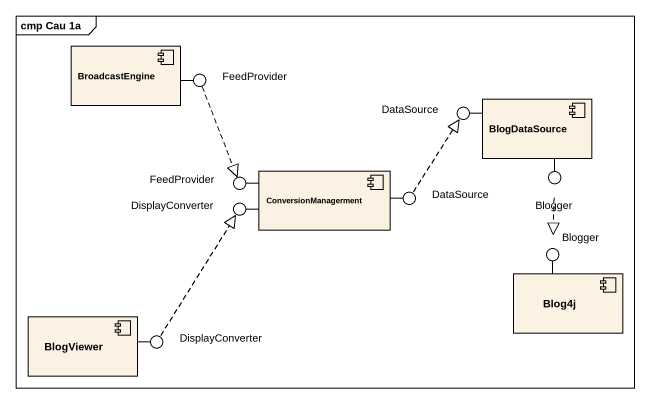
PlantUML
@startuml
mainframe cmp Cau 1a
component BroadcastEngine
() FeedProvider
component BlogDataSource
() DataSource
() "FeedProvider" as FeedProvider_2
component ConversionManagerment
() "DataSource" as DataSource_2
() Blogger
() DisplayConverter
() "Blogger" as Blogger_2
component Blog4j
component BlogViewer
() "DisplayConverter" as DisplayConverter_2
BroadcastEngine -right- FeedProvider
BlogDataSource -left- DataSource
ConversionManagerment -left- FeedProvider_2
ConversionManagerment -right- DataSource_2
BlogDataSource -- Blogger
ConversionManagerment -left- DisplayConverter
Blog4j -up- Blogger_2
BlogViewer -right- DisplayConverter_2
FeedProvider ..|> FeedProvider_2
DataSource_2 .up.|> DataSource
Blogger ..|> Blogger_2
DisplayConverter_2 .up.|> DisplayConverter
@enduml
